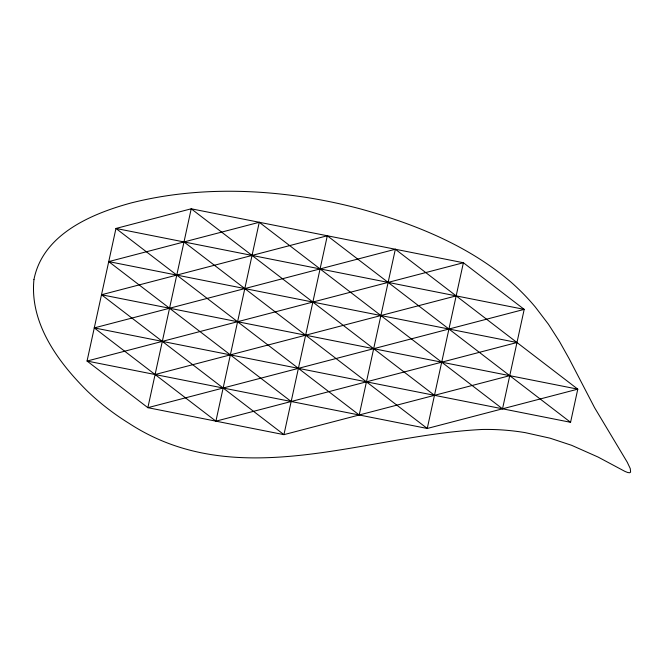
<?xml version="1.0" encoding="UTF-8"?>
<svg xmlns="http://www.w3.org/2000/svg" width="664" height="664" viewBox="0 0 664 664"><rect width="100%" height="100%" fill="white"/><g stroke="black" fill="none" stroke-linecap="round" stroke-linejoin="round"><path stroke-width="1" d="M94.28 327.9L570.567 422.296L577.788 389.154L395.346 249.257L94.28 327.9L215.908 421.167L259.267 222.282L502.524 408.816L524.203 309.374L463.389 262.736L191.224 208.795L115.959 228.457L87.05 361.042L147.864 407.679L283.943 434.646L509.753 375.666M327.31 235.77L283.943 434.646L101.501 294.75L327.31 235.77L570.567 422.296M395.346 249.257L359.216 414.992L115.959 228.457L524.203 309.374L147.864 407.679L191.224 208.795L434.48 395.329M291.172 401.504L108.73 261.608L259.267 222.282M155.094 374.529L456.16 295.887M215.908 421.167L516.974 342.516L108.73 261.608M101.501 294.75L577.788 389.154L427.251 428.471L87.05 361.042L463.389 262.736L427.251 428.471L184.003 241.945M33.947 279.586C29.531 323.277 58.092 362.112 87.54 391.295A258.761 252.992 -17 0 0 128.99 423.317C237.646 494.273 365.798 434.92 482.653 429.459A231.636 226.482 -17 0 1 525.307 432.654L550.024 438.174L571.646 445.32L598.048 457.039L625.065 471.465L627.804 472.536L629.638 472.76L630.617 472.145L630.26 468.576L627.248 462.194L594.604 407.721L569.081 358.601L559.461 341.437L548.406 324.206L535.383 307.108A232.068 226.897 -17 0 0 511.023 282.159C468.12 245.373 414.419 223.859 360.519 208.928A533.275 521.398 -17 0 0 307.872 197.681C249.415 188.41 188.858 188.335 131.248 202.918C91.333 213.758 42.795 234.284 33.947 279.586"/></g></svg>
